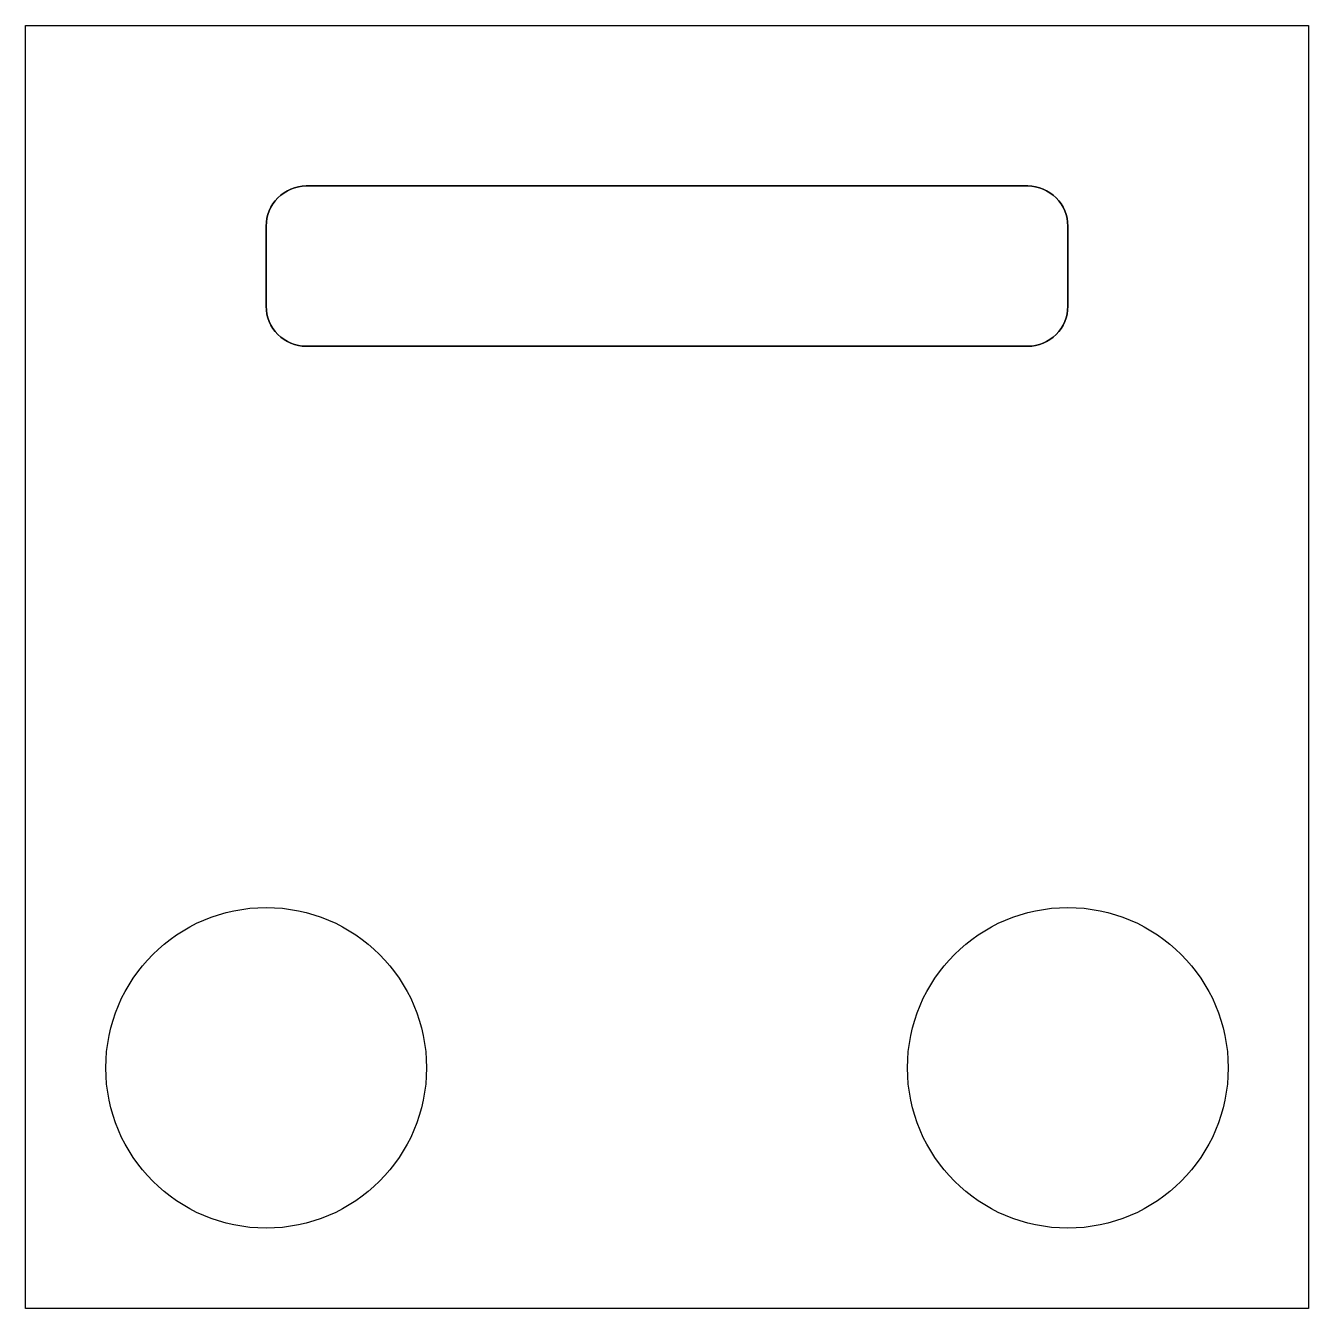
# Model space of a CAD drawing. Header units: millimetres. Extents: x -60 to 100, y -100 to 60.
import ezdxf

# ---------------------------------------------------------------- set-up
doc = ezdxf.new("R2010")
doc.units = ezdxf.units.MM
doc.layers.get('0').update_dxf_attribs({"linetype": 'CONTINUOUS'})

msp = doc.modelspace()

# ---------------------------------------------------------------- linework, layer by layer
for points in [[(100, -100), (-60, -100), (-60, 60), (100, 60)], [(100, -100), (-60, -100), (-60, 60), (100, 60)], [(-60, 60), (100, 60), (100, -100), (-60, -100)]]:
    msp.add_lwpolyline(points, close=True)
for points in [[(-30, 35), (-30, 25, 0.414214), (-25, 20), (65, 20, 0.414214), (70, 25), (70, 35, 0.414214), (65, 40), (-25, 40, 0.414214)], [(65, 40, -0.414214), (70, 35), (70, 25, -0.414214), (65, 20), (-25, 20, -0.414214), (-30, 25), (-30, 35, -0.414214), (-25, 40)]]:
    msp.add_lwpolyline(points, format="xyb", close=True)
for centre in [(-30, -70), (-30, -70), (-30, -70), (70, -70), (70, -70), (70, -70)]:
    msp.add_circle(centre, 20)

doc.saveas('drawing.dxf')
